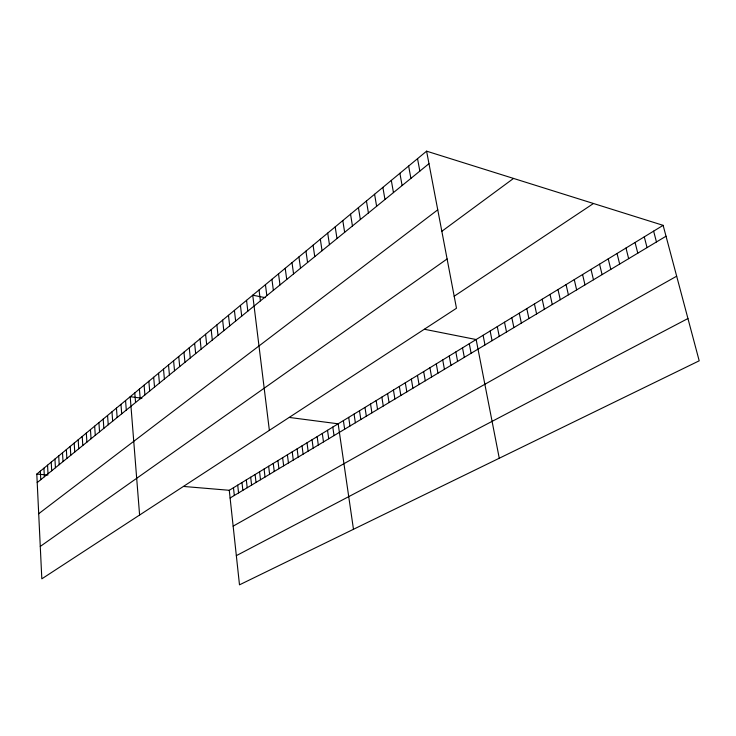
<?xml version="1.0" encoding="UTF-8"?>
<svg xmlns="http://www.w3.org/2000/svg" width="736" height="736" viewBox="0 0 736 736"><rect width="100%" height="100%" fill="white"/><g stroke="black" fill="none" stroke-linecap="round" stroke-linejoin="round"><path stroke-width="1.1" d="M426.595 151.165L456.476 308.255L41.823 578.836L36.8 474.085L426.595 151.165L663.127 225.345L699.2 360.806L239.494 584.835L229.273 490.296L663.127 225.345M37.205 482.586L428.968 163.677M38.704 513.719L437.754 209.824M441.536 231.518L513.535 178.434M40.268 546.434L447.092 258.962M454.14 296.249L593.464 203.504M230.11 497.996L666.025 236.219M233.146 526.139L676.669 276.193M236.339 555.652L687.939 318.532M36.8 474.085L47.923 475.014M183.614 486.45L229.273 490.296M141.938 398.231L130.208 396.695L139.601 515.034M289.377 417.45L338.146 423.807L353.473 529.285M265.19 297.657L252.742 295.191L269.367 430.358M424.516 329.286L476.146 339.535L499.266 458.234M653.623 231.15L656.466 241.96M644.276 236.854L647.054 247.609M635.058 242.484L637.79 253.175M625.986 248.032L628.654 258.658M617.044 253.488L619.666 264.058M608.23 258.87L610.806 269.376M599.555 264.169L602.076 274.62M590.999 269.394L593.474 279.781M582.572 274.537L585 284.878M574.264 279.616L576.638 289.892M566.067 284.62L568.404 294.842M557.989 289.552L560.28 299.718M550.031 294.409L552.276 304.52M542.174 299.202L544.382 309.258M534.437 303.931L536.599 313.941M526.801 308.596L528.926 318.55M519.266 313.196L521.355 323.095M511.833 317.731L513.884 327.575M504.51 322.212L506.515 332M497.278 326.628L499.247 336.37M490.139 330.988L492.071 340.676M483.092 335.285L484.996 344.926M469.283 343.721L471.123 353.262M462.512 347.852L464.315 357.346M455.832 351.937L457.599 361.376M417.533 158.672L419.851 171.102M449.236 355.966L450.975 365.36M408.636 166.042L410.9 178.397M442.722 359.941L444.424 369.288M436.282 363.869L437.966 373.17M399.896 173.282L402.095 185.555M429.934 367.752L431.581 377.007M391.313 180.394L393.456 192.593M423.66 371.579L425.279 380.788M417.468 375.369L419.051 384.523M382.876 187.386L384.965 199.502M411.35 379.104L412.905 388.212M374.587 194.258L376.62 206.292M405.306 382.794L406.833 391.865M399.335 386.437L400.844 395.462M366.436 201.002L368.423 212.971M393.438 390.043L394.919 399.022M358.423 207.644L360.364 219.53M387.605 393.604L389.059 402.537M381.846 397.118L383.281 406.014M350.548 214.167L352.443 225.98M376.16 400.596L377.559 409.446M342.81 220.579L344.65 232.318M370.539 404.027L371.919 412.832M364.982 407.422L366.335 416.18M335.193 226.89L336.987 238.556M359.49 410.771L360.824 419.492M327.704 233.091L329.452 244.692M354.062 414.092L355.368 422.768M348.689 417.367L349.977 426.006M320.335 239.2L322.037 250.728M343.39 420.606L344.65 429.208M313.085 245.208L314.75 256.662M332.801 427.064L334.024 435.583M305.946 251.114L307.574 262.504M327.529 430.293L328.725 438.766M298.926 256.928L300.518 268.254M322.304 433.476L323.49 441.913M317.152 436.632L318.311 445.022M292.017 262.651L293.563 273.902M312.046 439.742L313.186 448.104M285.218 268.29L286.727 279.478M307.004 442.824L308.126 451.14M302.027 445.869L303.122 454.149M278.521 273.838L279.993 284.952M297.096 448.877L298.172 457.12M271.924 279.294L273.36 290.352M292.22 451.849L293.278 460.055M287.399 454.793L288.448 462.962M265.438 284.676L266.837 295.66M282.633 457.709L283.654 465.833M259.044 289.975L260.406 300.895M277.923 460.589L278.926 468.676M273.258 463.432L274.243 471.491M268.64 466.247L269.615 474.269M246.542 300.325L247.839 311.126M264.077 469.034L265.034 477.02M240.433 305.394L241.702 316.121M259.569 471.794L260.507 479.734M255.098 474.518L256.027 482.43M234.407 310.38L235.649 321.052M250.682 477.222L251.592 485.088M228.473 315.293L229.687 325.91M246.312 479.89L247.204 487.729M241.988 482.531L242.862 490.332M222.631 320.142L223.808 330.694M237.7 485.144L238.565 492.918M216.862 324.916L218.022 335.404M233.468 487.729L234.315 495.466M211.186 329.618L212.308 340.05M205.583 334.254L206.678 344.632M200.063 338.827L201.13 349.149M194.617 343.344L195.666 353.602M189.253 347.788L190.274 357.99M183.954 352.176L184.957 362.324M178.738 356.5L179.704 366.592M173.586 360.769L174.533 370.797M168.507 364.973L169.427 374.955M163.493 369.122L164.395 379.049M158.553 373.226L159.427 383.097M153.668 377.264L154.532 387.09M148.856 381.257L149.693 391.028M144.1 385.195L144.918 394.91M139.408 389.077L140.208 398.746M134.78 392.914L135.562 402.528M125.562 400.55L126.298 410.062M120.971 404.349L121.698 413.816M116.444 408.103L117.153 417.514M111.973 411.801L112.663 421.167M107.566 415.463L108.229 424.773M103.206 419.069L103.859 428.334M98.909 422.63L99.544 431.848M94.659 426.153L95.275 435.316M90.464 429.622L91.062 438.748M86.324 433.053L86.903 442.134M82.23 436.448L82.8 445.473M78.191 439.797L78.743 448.776M74.198 443.1L74.741 452.042M70.251 446.366L70.785 455.262M66.36 449.595L66.866 458.445M62.514 452.787L63.011 461.592M58.705 455.934L59.193 464.692M54.942 459.052L55.421 467.765M51.235 462.125L51.686 470.801M47.564 465.17L48.006 473.8M43.93 468.17L44.362 476.762M40.342 471.141L40.765 479.697"/></g></svg>
